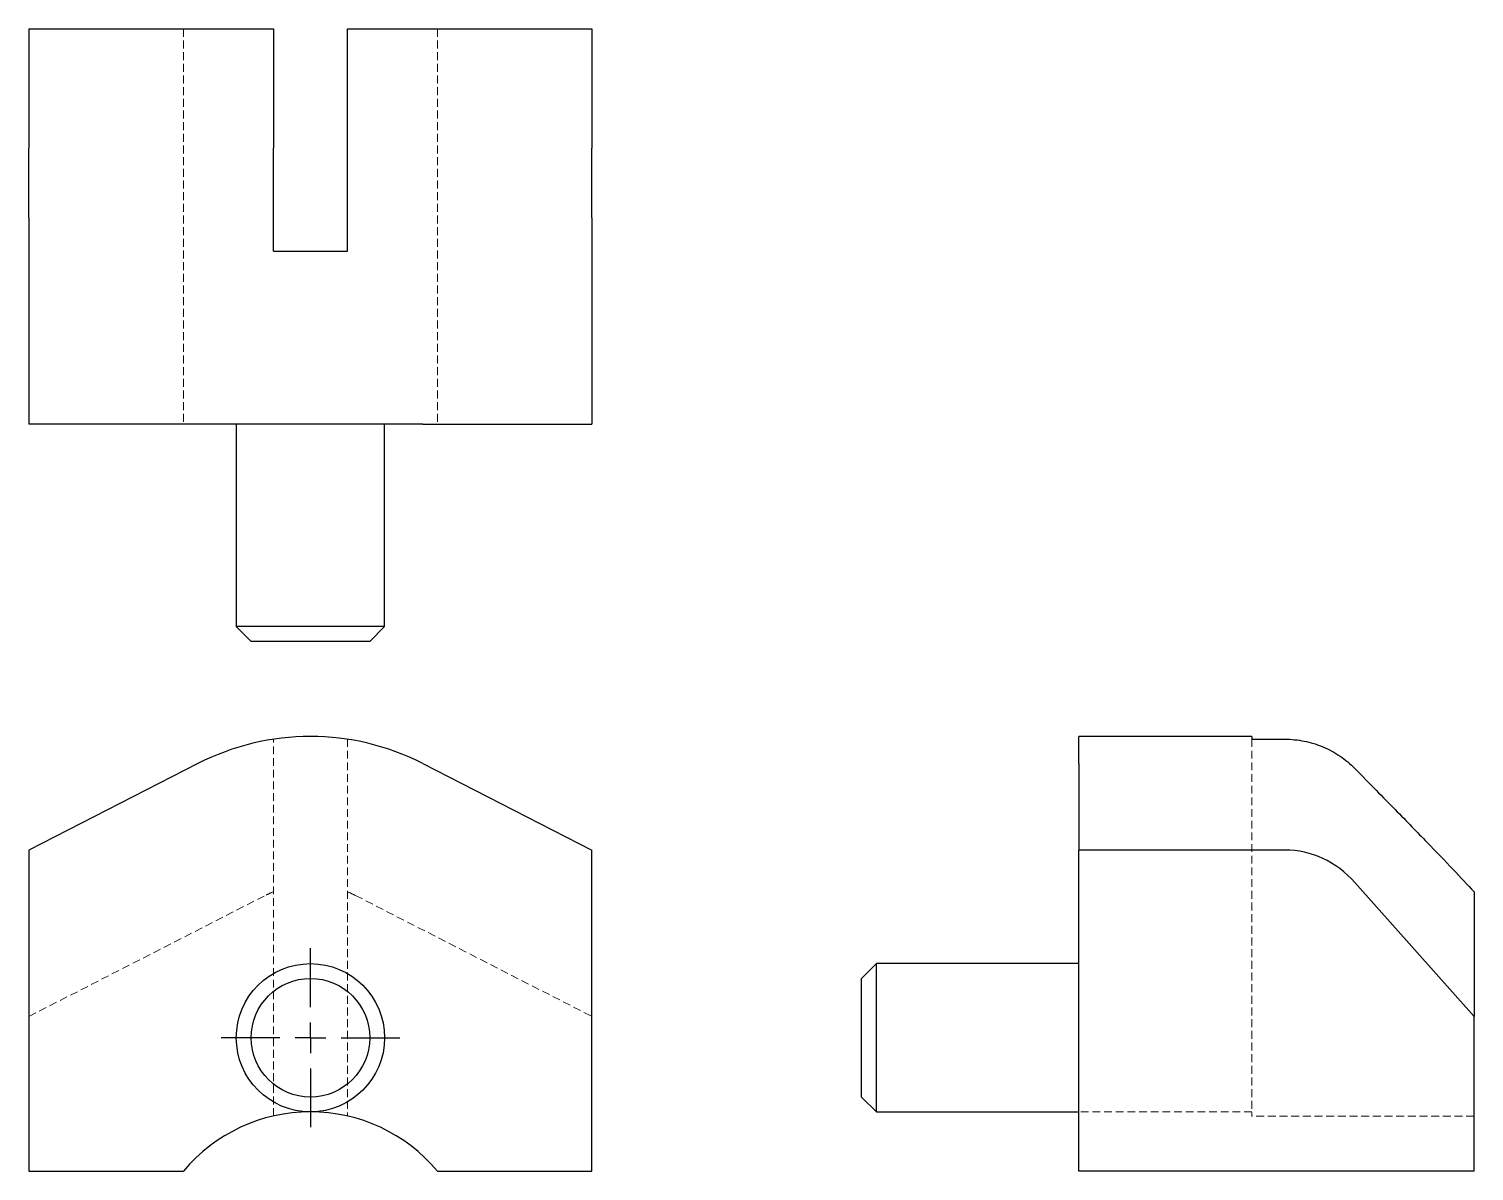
# Model space of a CAD drawing. Header units: millimetres. Extents: x 37 to 273, y 22 to 208.
import ezdxf

# ---------------------------------------------------------------- set-up
doc = ezdxf.new("R2010")
doc.units = ezdxf.units.MM
doc.linetypes.add('HIDDEN', pattern=[1.905, 1.27, -0.635])
doc.layers.add('10', color=7, linetype='Continuous')

# ---------------------------------------------------------------- blocks, each defined once
blk = doc.blocks.new('SW_CENTERMARKSYMBOL_0')
at = {"layer": '10', "color": 0}
for p, q in [((0, 5), (0, 14.6)), ((0, 0), (0, 2.5)), ((-5, 0), (-14.6, 0)), ((0, 0), (-2.5, 0)), ((0, 0), (0, -2.5)), ((0, 0), (2.5, 0)), ((5, 0), (14.6, 0)), ((0, -5), (0, -14.6))]:
    blk.add_line(p, q, dxfattribs=at)

msp = doc.modelspace()

# ---------------------------------------------------------------- linework, layer by layer
at = {"color": 7, "linetype": 'Continuous', "lineweight": 25}
for p, q in [((37.03, 208), (37.03, 188.53)), ((37.03, 208), (75.65, 208)), ((75.65, 208), (76.95, 208)), ((89.05, 208), (90.35, 208)), ((90.35, 208), (128.97, 208)), ((128.97, 208), (128.97, 188.53)), ((37.03, 177.13), (37.03, 188.53)), ((128.97, 177.13), (128.97, 188.53)), ((37.03, 177.13), (37.03, 143.48)), ((76.95, 171.71), (76.95, 177.13)), ((89.05, 171.71), (89.05, 177.13)), ((128.97, 177.13), (128.97, 143.48)), ((76.95, 171.71), (89.05, 171.71)), ((64.63, 143.48), (37.03, 143.48)), ((101.37, 143.48), (64.63, 143.48)), ((70.9, 143.48), (70.9, 110.42)), ((95.1, 110.42), (95.1, 143.48)), ((101.37, 143.48), (128.97, 143.48)), ((70.9, 110.42), (73.32, 108)), ((95.1, 110.42), (70.9, 110.42)), ((92.68, 108), (95.1, 110.42)), ((92.68, 108), (73.32, 108)), ((236.71, 92.48), (208.48, 92.48)), ((208.48, 88.06), (208.48, 92.48)), ((236.71, 92.48), (236.71, 92.03)), ((236.71, 92.03), (242.13, 92.03)), ((64.63, 88.06), (37.03, 73.94)), ((101.37, 88.06), (128.97, 73.94)), ((208.48, 88.06), (208.48, 73.94)), ((37.03, 73.94), (37.03, 21.52)), ((128.97, 21.52), (128.97, 73.94)), ((242.13, 73.94), (208.48, 73.94)), ((208.48, 21.52), (208.48, 73.94)), ((273, 46.76), (253.53, 68.63)), ((273, 67.11), (273, 66.52)), ((273, 66.52), (273, 46.76)), ((175.42, 55.39), (173, 52.97)), ((208.48, 55.39), (175.42, 55.39)), ((175.42, 43.29), (175.42, 55.39)), ((173, 43.29), (173, 52.97)), ((273, 21.52), (273, 46.76)), ((173, 33.61), (173, 43.29)), ((175.42, 31.19), (175.42, 43.29)), ((173, 33.61), (175.42, 31.19)), ((175.42, 31.19), (208.48, 31.19)), ((37.03, 21.52), (62.28, 21.52)), ((103.72, 21.52), (128.97, 21.52)), ((273, 21.52), (208.48, 21.52))]:
    msp.add_line(p, q, dxfattribs=at)
at = {"color": 7, "linetype": 'HIDDEN', "lineweight": 18}
for p, q in [((62.28, 208), (62.28, 143.48)), ((103.72, 208), (103.72, 143.48)), ((89.05, 191.15), (89.05, 187.16)), ((76.95, 191.01), (76.95, 187.16)), ((76.95, 30.51), (76.95, 92.03)), ((89.05, 92.03), (89.05, 30.51)), ((236.71, 92.03), (236.71, 30.51)), ((37.03, 46.76), (75.65, 66.52)), ((90.35, 66.52), (128.97, 46.76)), ((236.71, 31.19), (208.48, 31.19)), ((273, 30.51), (236.71, 30.51))]:
    msp.add_line(p, q, dxfattribs=at)
at = {"color": 7, "linetype": 'Continuous', "lineweight": 25}
for radius in [12.1, 9.68]:
    msp.add_circle((83, 43.29), radius, dxfattribs=at)
for centre, radius, start, end in [((83, 52.16), 40.32, 62.9027, 117.0973), ((83, 4.18), 27.02, 90, 140.0745), ((83, 4.18), 27.02, 39.9255, 90)]:
    msp.add_arc(centre, radius, start, end, dxfattribs=at)
at = {"color": 7, "linetype": 'HIDDEN', "lineweight": 18}
for start, end in [(112.0243, 117.0973), (62.9027, 67.9757)]:
    msp.add_arc((83, 52.16), 16.13, start, end, dxfattribs=at)
at = {"color": 7, "linetype": 'Continuous', "lineweight": 25}
msp.add_ellipse((242.13, 55.82), major_axis=(0, -18.12), ratio=0.890234, start_param=2.356194, end_param=3.141593, dxfattribs=at)
for points, knots in [([(76.95, 208), (76.95, 206.95), (76.95, 205.8), (76.95, 203.25), (76.95, 201.86), (76.95, 198.75), (76.95, 197.03), (76.95, 194.13), (76.95, 193.1), (76.95, 190.92), (76.95, 189.77), (76.95, 188.53)], [0, 0, 0, 0, 0.25, 0.25, 0.5, 0.5, 0.75, 0.75, 0.875, 0.875, 1, 1, 1, 1]), ([(89.05, 188.53), (89.05, 189.77), (89.05, 190.92), (89.05, 193.1), (89.05, 194.13), (89.05, 197.03), (89.05, 198.75), (89.05, 201.86), (89.05, 203.25), (89.05, 205.8), (89.05, 206.95), (89.05, 208)], [0, 0, 0, 0, 0.125, 0.125, 0.25, 0.25, 0.5, 0.5, 0.75, 0.75, 1, 1, 1, 1]), ([(76.95, 177.13), (76.95, 178.17), (76.95, 179.22), (76.95, 181.3), (76.95, 182.33), (76.95, 184.29), (76.95, 185.23), (76.95, 186.99), (76.95, 187.8), (76.95, 188.53)], [0, 0, 0, 0, 0.25, 0.25, 0.5, 0.5, 0.75, 0.75, 1, 1, 1, 1]), ([(89.05, 177.13), (89.05, 178.17), (89.05, 179.22), (89.05, 181.3), (89.05, 182.33), (89.05, 184.29), (89.05, 185.23), (89.05, 186.99), (89.05, 187.8), (89.05, 188.53)], [0, 0, 0, 0, 0.25, 0.25, 0.5, 0.5, 0.75, 0.75, 1, 1, 1, 1]), ([(242.13, 92.03), (243.17, 92.03), (244.22, 91.92), (246.3, 91.51), (247.33, 91.19), (249.29, 90.37), (250.23, 89.86), (251.99, 88.67), (252.8, 87.99), (253.53, 87.24)], [0, 0, 0, 0, 0.25, 0.25, 0.5, 0.5, 0.75, 0.75, 1, 1, 1, 1]), ([(253.53, 87.24), (254.77, 85.99), (255.92, 84.81), (258.1, 82.59), (259.13, 81.55), (262.03, 78.58), (263.75, 76.81), (266.86, 73.6), (268.25, 72.15), (270.8, 69.47), (271.95, 68.25), (273, 67.11)], [0, 0, 0, 0, 0.125, 0.125, 0.25, 0.25, 0.5, 0.5, 0.75, 0.75, 1, 1, 1, 1])]:
    msp.add_open_spline(points, degree=3, knots=knots, dxfattribs=at)

# ---------------------------------------------------------------- block references
at = {"layer": '10'}
msp.add_blockref('SW_CENTERMARKSYMBOL_0', (83, 43.29), dxfattribs=at)

doc.saveas('drawing.dxf')
